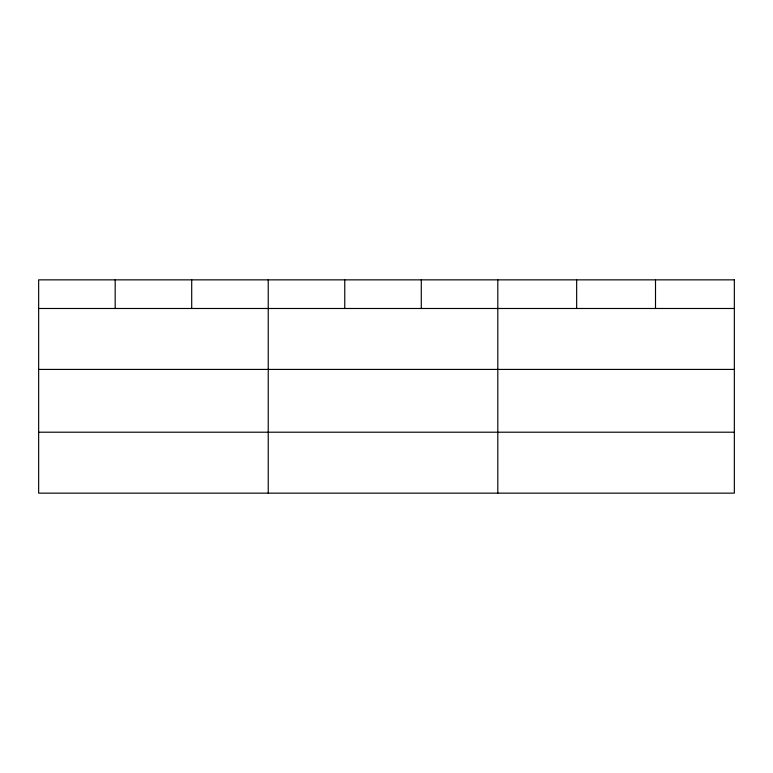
<?xml version="1.0" encoding="UTF-8"?>
<svg xmlns="http://www.w3.org/2000/svg" width="773" height="773" viewBox="0 0 773 773"><rect width="100%" height="100%" fill="white"/><g stroke="black" fill="none" stroke-linecap="round" stroke-linejoin="round"><path stroke-width="1.16" d="M38.65 308.485L734.35 308.485M38.65 369.426L734.35 369.426M38.65 432.204L734.35 432.204M655.504 279.855L655.504 308.485M576.658 279.855L576.658 308.485M497.812 279.855L497.812 493.145M421.285 279.855L421.285 308.485M344.758 279.855L344.758 308.485M268.231 279.855L268.231 493.145M191.704 279.855L191.704 308.485M115.177 279.855L115.177 308.485M734.35 279.855L38.65 279.855L38.65 493.145L734.35 493.145L734.35 279.855"/></g></svg>
